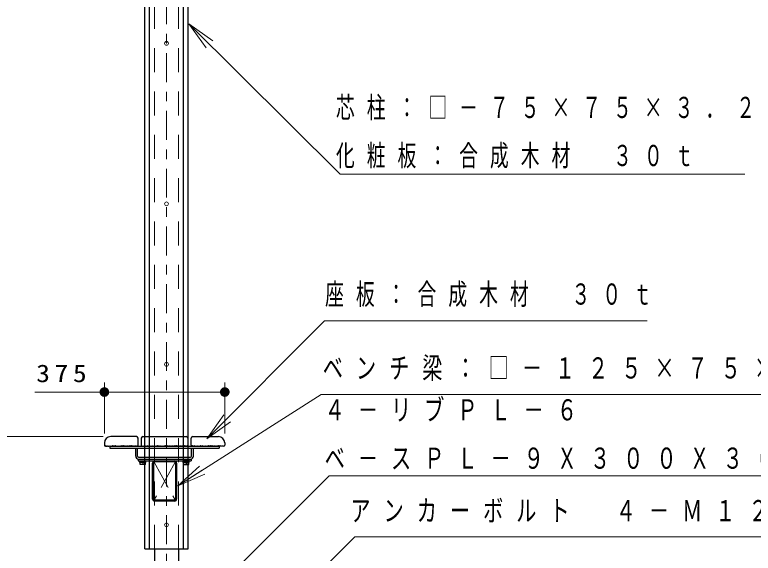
# Model space of a CAD drawing. Units: millimetres on the paper, with parts at other scales. Extents: x -385 to 0, y -10 to 267.
# Drawn here: x -115.4 to -38.7, y 153.5 to 209.5 of the extents above; entities that cross this region are included whole.
import ezdxf

# ---------------------------------------------------------------- set-up
doc = ezdxf.new("R2010")
doc.units = ezdxf.units.MM
doc.linetypes.add('USER1', pattern=[4.5, 2.5, -2])
doc.linetypes.add('USER2', pattern=[6, 3, -1, 1, -1])
doc.layers.add('LY_1', color=7, linetype='Continuous', lineweight=25)
doc.styles.add('ＭＳ ゴシック', font='')
doc.styles.get('ＭＳ ゴシック').set_extended_font_data('MS Gothic')

# ---------------------------------------------------------------- blocks, each defined once
blk = doc.blocks.new('filled_dot')
at = {"color": 0, "linetype": 'Continuous', "lineweight": -2, "const_width": 1.25}
blk.add_lwpolyline([(-0.625, 0, 1), (0.625, 0, 1)], format="xyb", close=True, dxfattribs=at)

msp = doc.modelspace()

# ---------------------------------------------------------------- linework, layer by layer
at = {"layer": 'LY_1', "linetype": 'USER2', "lineweight": 13}
for p, q in [((-99.64, 124.474), (-99.64, 237.235)), ((-98.752, 163.001), (-100.928, 159.075)), ((-100.928, 163.001), (-98.752, 159.075))]:
    msp.add_line(p, q, dxfattribs=at)
at = {"layer": 'LY_1'}
for p, q in [((-101.89, 153.988), (-101.89, 225.655)), ((-101.39, 153.988), (-101.39, 225.655)), ((-97.89, 153.988), (-97.89, 225.655)), ((-97.39, 153.988), (-97.39, 225.655)), ((-103.823, 165.655), (-104.823, 165.655)), ((-102.123, 165.655), (-97.557, 165.655)), ((-95.857, 165.655), (-94.857, 165.655)), ((-105.507, 164.655), (-94.173, 164.655)), ((-105.507, 164.655), (-105.507, 164.455)), ((-105.507, 164.455), (-94.173, 164.455)), ((-102.84, 163.621), (-102.84, 164.455)), ((-102.64, 163.621), (-102.64, 164.455)), ((-97.04, 163.621), (-97.04, 164.455)), ((-96.84, 163.621), (-96.84, 164.455)), ((-94.173, 164.655), (-94.173, 164.455)), ((-102.59, 163.321), (-102.59, 163.121)), ((-102.59, 163.321), (-97.09, 163.321)), ((-102.54, 163.521), (-97.14, 163.521)), ((-97.09, 163.321), (-97.09, 163.121)), ((-102.59, 163.121), (-97.09, 163.121)), ((-102.44, 163.121), (-101.74, 163.121)), ((-102.44, 163.121), (-102.44, 163.055)), ((-102.44, 163.055), (-101.74, 163.055)), ((-102.397, 162.971), (-102.397, 163.055)), ((-101.783, 163.055), (-102.397, 163.055)), ((-101.783, 162.971), (-102.397, 162.971)), ((-102.373, 162.758), (-102.373, 162.971)), ((-101.807, 162.758), (-102.373, 162.758)), ((-102.114, 162.971), (-102.092, 163.055)), ((-102.09, 162.971), (-102.09, 162.758)), ((-102.088, 162.971), (-102.065, 163.055)), ((-101.807, 162.758), (-101.807, 162.971)), ((-101.783, 162.971), (-101.783, 163.055)), ((-101.74, 163.055), (-101.74, 163.121)), ((-97.24, 163.121), (-97.94, 163.121)), ((-97.94, 163.055), (-97.94, 163.121)), ((-97.24, 163.055), (-97.94, 163.055)), ((-97.897, 162.971), (-97.897, 163.055)), ((-97.897, 163.055), (-97.283, 163.055)), ((-97.897, 162.971), (-97.283, 162.971)), ((-97.873, 162.758), (-97.873, 162.971)), ((-97.873, 162.758), (-97.307, 162.758)), ((-97.592, 162.971), (-97.615, 163.055)), ((-97.59, 162.971), (-97.59, 162.758)), ((-97.566, 162.971), (-97.588, 163.055)), ((-97.307, 162.758), (-97.307, 162.971)), ((-97.283, 162.971), (-97.283, 163.055)), ((-97.24, 163.121), (-97.24, 163.055)), ((-101.89, 153.988), (-97.39, 153.988)), ((-100.89, 153.988), (-100.89, 142.621)), ((-98.39, 153.988), (-98.39, 142.621))]:
    msp.add_line(p, q, dxfattribs=at)
at = {"layer": 'LY_1', "linetype": 'USER1', "lineweight": 13}
for p, q in [((-100.89, 153.988), (-100.89, 225.955)), ((-98.39, 153.988), (-98.39, 225.955))]:
    msp.add_line(p, q, dxfattribs=at)
at = {"layer": 'LY_1', "lineweight": 13}
for p, q in [((-95.534, 206.035), (-97.31, 208.504)), ((-97.31, 208.504), (-94.829, 206.745)), ((-97.31, 208.504), (-95.181, 206.39)), ((-106.09, 165.988), (-106.09, 171.276)), ((-93.59, 165.988), (-93.59, 171.276)), ((-113.31, 170.276), (-93.59, 170.276)), ((-95.454, 165.416), (-93.691, 167.895)), ((-95.454, 165.416), (-93.337, 167.542)), ((-92.983, 167.189), (-95.454, 165.416)), ((-106.223, 165.655), (-144.214, 165.655)), ((-98.465, 160.545), (-96.202, 162.577)), ((-98.465, 160.545), (-95.934, 162.155)), ((-95.666, 161.733), (-98.465, 160.545))]:
    msp.add_line(p, q, dxfattribs=at)
at = {"layer": 'LY_1', "color": 3}
for p, q in [((-102.757, 165.655), (-105.423, 165.655)), ((-102.09, 165.655), (-97.59, 165.655)), ((-96.923, 165.655), (-94.257, 165.655)), ((-106.09, 164.988), (-106.09, 164.755)), ((-102.59, 164.755), (-102.59, 165.488)), ((-102.257, 165.488), (-102.257, 164.755)), ((-97.423, 165.488), (-97.423, 164.755)), ((-97.09, 164.755), (-97.09, 165.488)), ((-93.59, 164.988), (-93.59, 164.755)), ((-105.99, 164.655), (-105.961, 164.655)), ((-105.93, 164.685), (-105.961, 164.655)), ((-105.886, 164.655), (-105.916, 164.685)), ((-105.886, 164.655), (-105.794, 164.655)), ((-105.764, 164.685), (-105.794, 164.655)), ((-105.719, 164.655), (-105.75, 164.685)), ((-105.719, 164.655), (-105.627, 164.655)), ((-105.597, 164.685), (-105.627, 164.655)), ((-105.552, 164.655), (-105.583, 164.685)), ((-105.552, 164.655), (-105.461, 164.655)), ((-105.43, 164.685), (-105.461, 164.655)), ((-105.386, 164.655), (-105.416, 164.685)), ((-105.386, 164.655), (-105.294, 164.655)), ((-105.264, 164.685), (-105.294, 164.655)), ((-105.219, 164.655), (-105.25, 164.685)), ((-105.219, 164.655), (-105.127, 164.655)), ((-105.097, 164.685), (-105.127, 164.655)), ((-105.052, 164.655), (-105.083, 164.685)), ((-105.052, 164.655), (-104.961, 164.655)), ((-104.93, 164.685), (-104.961, 164.655)), ((-104.886, 164.655), (-104.916, 164.685)), ((-104.886, 164.655), (-104.794, 164.655)), ((-104.764, 164.685), (-104.794, 164.655)), ((-104.719, 164.655), (-104.75, 164.685)), ((-104.719, 164.655), (-104.627, 164.655)), ((-104.597, 164.685), (-104.627, 164.655)), ((-104.552, 164.655), (-104.583, 164.685)), ((-104.552, 164.655), (-104.461, 164.655)), ((-104.43, 164.685), (-104.461, 164.655)), ((-104.386, 164.655), (-104.416, 164.685)), ((-104.386, 164.655), (-104.34, 164.655)), ((-104.294, 164.655), (-104.34, 164.655)), ((-104.294, 164.655), (-104.264, 164.685)), ((-104.25, 164.685), (-104.219, 164.655)), ((-104.127, 164.655), (-104.219, 164.655)), ((-104.127, 164.655), (-104.097, 164.685)), ((-104.083, 164.685), (-104.052, 164.655)), ((-103.961, 164.655), (-104.052, 164.655)), ((-103.961, 164.655), (-103.93, 164.685)), ((-103.916, 164.685), (-103.886, 164.655)), ((-103.794, 164.655), (-103.886, 164.655)), ((-103.794, 164.655), (-103.764, 164.685)), ((-103.75, 164.685), (-103.719, 164.655)), ((-103.627, 164.655), (-103.719, 164.655)), ((-103.627, 164.655), (-103.597, 164.685)), ((-103.583, 164.685), (-103.552, 164.655)), ((-103.461, 164.655), (-103.552, 164.655)), ((-103.461, 164.655), (-103.43, 164.685)), ((-103.416, 164.685), (-103.386, 164.655)), ((-103.294, 164.655), (-103.386, 164.655)), ((-103.294, 164.655), (-103.264, 164.685)), ((-103.25, 164.685), (-103.219, 164.655)), ((-103.127, 164.655), (-103.219, 164.655)), ((-103.127, 164.655), (-103.097, 164.685)), ((-103.083, 164.685), (-103.052, 164.655)), ((-102.961, 164.655), (-103.052, 164.655)), ((-102.961, 164.655), (-102.93, 164.685)), ((-102.916, 164.685), (-102.886, 164.655)), ((-102.794, 164.655), (-102.886, 164.655)), ((-102.794, 164.655), (-102.764, 164.685)), ((-102.75, 164.685), (-102.719, 164.655)), ((-102.69, 164.655), (-102.719, 164.655)), ((-102.157, 164.655), (-102.127, 164.655)), ((-102.097, 164.685), (-102.127, 164.655)), ((-102.053, 164.655), (-102.083, 164.685)), ((-102.053, 164.655), (-101.961, 164.655)), ((-101.93, 164.685), (-101.961, 164.655)), ((-101.886, 164.655), (-101.916, 164.685)), ((-101.886, 164.655), (-101.794, 164.655)), ((-101.764, 164.685), (-101.794, 164.655)), ((-101.719, 164.655), (-101.75, 164.685)), ((-101.719, 164.655), (-101.627, 164.655)), ((-101.597, 164.685), (-101.627, 164.655)), ((-101.553, 164.655), (-101.583, 164.685)), ((-101.553, 164.655), (-101.461, 164.655)), ((-101.43, 164.685), (-101.461, 164.655)), ((-101.386, 164.655), (-101.416, 164.685)), ((-101.386, 164.655), (-101.294, 164.655)), ((-101.264, 164.685), (-101.294, 164.655)), ((-101.219, 164.655), (-101.25, 164.685)), ((-101.219, 164.655), (-101.127, 164.655)), ((-101.097, 164.685), (-101.127, 164.655)), ((-101.053, 164.655), (-101.083, 164.685)), ((-101.053, 164.655), (-100.961, 164.655)), ((-100.93, 164.685), (-100.961, 164.655)), ((-100.886, 164.655), (-100.916, 164.685)), ((-100.886, 164.655), (-100.794, 164.655)), ((-100.764, 164.685), (-100.794, 164.655)), ((-100.719, 164.655), (-100.75, 164.685)), ((-100.719, 164.655), (-100.627, 164.655)), ((-100.597, 164.685), (-100.627, 164.655)), ((-100.553, 164.655), (-100.583, 164.685)), ((-100.553, 164.655), (-100.461, 164.655)), ((-100.43, 164.685), (-100.461, 164.655)), ((-100.386, 164.655), (-100.416, 164.685)), ((-100.386, 164.655), (-100.294, 164.655)), ((-100.264, 164.685), (-100.294, 164.655)), ((-100.219, 164.655), (-100.25, 164.685)), ((-100.219, 164.655), (-100.127, 164.655)), ((-100.097, 164.685), (-100.127, 164.655)), ((-100.053, 164.655), (-100.083, 164.685)), ((-100.053, 164.655), (-99.961, 164.655)), ((-99.93, 164.685), (-99.961, 164.655)), ((-99.886, 164.655), (-99.916, 164.685)), ((-99.886, 164.655), (-99.84, 164.655)), ((-99.794, 164.655), (-99.84, 164.655)), ((-99.794, 164.655), (-99.764, 164.685)), ((-99.75, 164.685), (-99.719, 164.655)), ((-99.627, 164.655), (-99.719, 164.655)), ((-99.627, 164.655), (-99.597, 164.685)), ((-99.583, 164.685), (-99.553, 164.655)), ((-99.461, 164.655), (-99.553, 164.655)), ((-99.461, 164.655), (-99.43, 164.685)), ((-99.416, 164.685), (-99.386, 164.655)), ((-99.294, 164.655), (-99.386, 164.655)), ((-99.294, 164.655), (-99.264, 164.685)), ((-99.25, 164.685), (-99.219, 164.655)), ((-99.127, 164.655), (-99.219, 164.655)), ((-99.127, 164.655), (-99.097, 164.685)), ((-99.083, 164.685), (-99.053, 164.655)), ((-98.961, 164.655), (-99.053, 164.655)), ((-98.961, 164.655), (-98.93, 164.685)), ((-98.916, 164.685), (-98.886, 164.655)), ((-98.794, 164.655), (-98.886, 164.655)), ((-98.794, 164.655), (-98.764, 164.685)), ((-98.75, 164.685), (-98.719, 164.655)), ((-98.627, 164.655), (-98.719, 164.655)), ((-98.627, 164.655), (-98.597, 164.685)), ((-98.583, 164.685), (-98.553, 164.655)), ((-98.461, 164.655), (-98.553, 164.655)), ((-98.461, 164.655), (-98.43, 164.685)), ((-98.416, 164.685), (-98.386, 164.655)), ((-98.294, 164.655), (-98.386, 164.655)), ((-98.294, 164.655), (-98.264, 164.685)), ((-98.25, 164.685), (-98.219, 164.655)), ((-98.127, 164.655), (-98.219, 164.655)), ((-98.127, 164.655), (-98.097, 164.685)), ((-98.083, 164.685), (-98.053, 164.655)), ((-97.961, 164.655), (-98.053, 164.655)), ((-97.961, 164.655), (-97.93, 164.685)), ((-97.916, 164.685), (-97.886, 164.655)), ((-97.794, 164.655), (-97.886, 164.655)), ((-97.794, 164.655), (-97.764, 164.685)), ((-97.75, 164.685), (-97.719, 164.655)), ((-97.628, 164.655), (-97.719, 164.655)), ((-97.628, 164.655), (-97.597, 164.685)), ((-97.583, 164.685), (-97.553, 164.655)), ((-97.523, 164.655), (-97.553, 164.655)), ((-96.99, 164.655), (-96.961, 164.655)), ((-96.93, 164.685), (-96.961, 164.655)), ((-96.886, 164.655), (-96.916, 164.685)), ((-96.886, 164.655), (-96.794, 164.655)), ((-96.764, 164.685), (-96.794, 164.655)), ((-96.719, 164.655), (-96.75, 164.685)), ((-96.719, 164.655), (-96.628, 164.655)), ((-96.597, 164.685), (-96.628, 164.655)), ((-96.553, 164.655), (-96.583, 164.685)), ((-96.553, 164.655), (-96.461, 164.655)), ((-96.43, 164.685), (-96.461, 164.655)), ((-96.386, 164.655), (-96.416, 164.685)), ((-96.386, 164.655), (-96.294, 164.655)), ((-96.264, 164.685), (-96.294, 164.655)), ((-96.219, 164.655), (-96.25, 164.685)), ((-96.219, 164.655), (-96.128, 164.655)), ((-96.097, 164.685), (-96.128, 164.655)), ((-96.053, 164.655), (-96.083, 164.685)), ((-96.053, 164.655), (-95.961, 164.655)), ((-95.93, 164.685), (-95.961, 164.655)), ((-95.886, 164.655), (-95.916, 164.685)), ((-95.886, 164.655), (-95.794, 164.655)), ((-95.764, 164.685), (-95.794, 164.655)), ((-95.719, 164.655), (-95.75, 164.685)), ((-95.719, 164.655), (-95.628, 164.655)), ((-95.597, 164.685), (-95.628, 164.655)), ((-95.553, 164.655), (-95.583, 164.685)), ((-95.553, 164.655), (-95.461, 164.655)), ((-95.43, 164.685), (-95.461, 164.655)), ((-95.386, 164.655), (-95.416, 164.685)), ((-95.386, 164.655), (-95.34, 164.655)), ((-95.294, 164.655), (-95.34, 164.655)), ((-95.294, 164.655), (-95.264, 164.685)), ((-95.25, 164.685), (-95.219, 164.655)), ((-95.128, 164.655), (-95.219, 164.655)), ((-95.128, 164.655), (-95.097, 164.685)), ((-95.083, 164.685), (-95.053, 164.655)), ((-94.961, 164.655), (-95.053, 164.655)), ((-94.961, 164.655), (-94.93, 164.685)), ((-94.916, 164.685), (-94.886, 164.655)), ((-94.794, 164.655), (-94.886, 164.655)), ((-94.794, 164.655), (-94.764, 164.685)), ((-94.75, 164.685), (-94.719, 164.655)), ((-94.628, 164.655), (-94.719, 164.655)), ((-94.628, 164.655), (-94.597, 164.685)), ((-94.583, 164.685), (-94.553, 164.655)), ((-94.461, 164.655), (-94.553, 164.655)), ((-94.461, 164.655), (-94.43, 164.685)), ((-94.416, 164.685), (-94.386, 164.655)), ((-94.294, 164.655), (-94.386, 164.655)), ((-94.294, 164.655), (-94.264, 164.685)), ((-94.25, 164.685), (-94.219, 164.655)), ((-94.128, 164.655), (-94.219, 164.655)), ((-94.128, 164.655), (-94.097, 164.685)), ((-94.083, 164.685), (-94.053, 164.655)), ((-93.961, 164.655), (-94.053, 164.655)), ((-93.961, 164.655), (-93.93, 164.685)), ((-93.916, 164.685), (-93.886, 164.655)), ((-93.794, 164.655), (-93.886, 164.655)), ((-93.794, 164.655), (-93.764, 164.685)), ((-93.75, 164.685), (-93.719, 164.655)), ((-93.69, 164.655), (-93.719, 164.655)), ((-101.09, 159.168), (-101.09, 162.908)), ((-100.983, 162.908), (-100.983, 159.168)), ((-100.877, 163.121), (-98.803, 163.121)), ((-98.803, 163.015), (-100.877, 163.015)), ((-98.697, 162.908), (-98.697, 159.168)), ((-98.59, 162.908), (-98.59, 159.168)), ((-98.803, 159.061), (-100.877, 159.061)), ((-98.803, 158.955), (-100.877, 158.955))]:
    msp.add_line(p, q, dxfattribs=at)
at = {"layer": 'LY_1', "lineweight": 13}
for points in [[(-97.31, 208.504), (-81.614, 192.918), (-39.614, 192.918)], [(-95.454, 165.416), (-83.252, 177.674), (-49.741, 177.674)], [(-98.465, 160.545), (-83.58, 170.012), (-31.941, 170.012)], [(-99.54, 144.788), (-82.741, 161.57), (-37.741, 161.57)], [(-96.481, 138.853), (-80.084, 155.25), (-26.084, 155.25)]]:
    msp.add_lwpolyline(points, dxfattribs=at)
for centre in [(-99.64, 206.488), (-99.64, 189.821), (-99.64, 173.155), (-99.64, 156.488)]:
    msp.add_circle(centre, 0.2, dxfattribs=at)
at = {"layer": 'LY_1', "color": 3}
for centre, radius, start, end in [((-105.423, 164.988), 0.667, 90, 180), ((-102.757, 165.488), 0.167, 0, 90), ((-102.09, 165.488), 0.167, 90, 180), ((-97.59, 165.488), 0.167, 0, 90), ((-96.923, 165.488), 0.167, 90, 180), ((-94.257, 164.988), 0.667, 0, 90), ((-105.99, 164.755), 0.1, 180, 270), ((-105.923, 164.678), 0.01, 44.99999, 135.00001), ((-105.757, 164.678), 0.01, 44.99999, 135.00001), ((-105.59, 164.678), 0.01, 44.99999, 135.00001), ((-105.423, 164.678), 0.01, 44.99999, 135.00001), ((-105.257, 164.678), 0.01, 44.99999, 135.00001), ((-105.09, 164.678), 0.01, 44.99999, 135.00001), ((-104.923, 164.678), 0.01, 44.99999, 135.00001), ((-104.757, 164.678), 0.01, 44.99999, 135.00001), ((-104.59, 164.678), 0.01, 44.99999, 135.00001), ((-104.423, 164.678), 0.01, 44.99999, 135.00001), ((-104.257, 164.678), 0.01, 44.99999, 135.00001), ((-104.257, 164.678), 0.01, 44.99999, 135.00001), ((-104.09, 164.678), 0.01, 44.99999, 135.00001), ((-103.923, 164.678), 0.01, 44.99999, 135.00001), ((-103.757, 164.678), 0.01, 44.99999, 135.00001), ((-103.59, 164.678), 0.01, 44.99999, 135.00001), ((-103.423, 164.678), 0.01, 44.99999, 135.00001), ((-103.257, 164.678), 0.01, 44.99999, 135.00001), ((-103.09, 164.678), 0.01, 44.99999, 135.00001), ((-102.923, 164.678), 0.01, 44.99999, 135.00001), ((-102.757, 164.678), 0.01, 44.99999, 135.00001), ((-102.69, 164.755), 0.1, 270, 0), ((-102.157, 164.755), 0.1, 180, 270), ((-102.09, 164.678), 0.01, 44.99999, 135.00001), ((-101.923, 164.678), 0.01, 44.99999, 135.00001), ((-101.757, 164.678), 0.01, 44.99999, 135.00001), ((-101.59, 164.678), 0.01, 44.99999, 135.00001), ((-101.423, 164.678), 0.01, 44.99999, 135.00001), ((-101.257, 164.678), 0.01, 44.99999, 135.00001), ((-101.09, 164.678), 0.01, 44.99999, 135.00001), ((-100.923, 164.678), 0.01, 44.99999, 135.00001), ((-100.757, 164.678), 0.01, 44.99999, 135.00001), ((-100.59, 164.678), 0.01, 44.99999, 135.00001), ((-100.423, 164.678), 0.01, 44.99999, 135.00001), ((-100.257, 164.678), 0.01, 44.99999, 135.00001), ((-100.09, 164.678), 0.01, 44.99999, 135.00001), ((-99.923, 164.678), 0.01, 44.99999, 135.00001), ((-99.757, 164.678), 0.01, 44.99999, 135.00001), ((-99.757, 164.678), 0.01, 44.99999, 135.00001), ((-99.59, 164.678), 0.01, 44.99999, 135.00001), ((-99.423, 164.678), 0.01, 44.99999, 135.00001), ((-99.257, 164.678), 0.01, 44.99999, 135.00001), ((-99.09, 164.678), 0.01, 44.99999, 135.00001), ((-98.923, 164.678), 0.01, 44.99999, 135.00001), ((-98.757, 164.678), 0.01, 44.99999, 135.00001), ((-98.59, 164.678), 0.01, 44.99999, 135.00001), ((-98.423, 164.678), 0.01, 44.99999, 135.00001), ((-98.257, 164.678), 0.01, 44.99999, 135.00001), ((-98.09, 164.678), 0.01, 44.99999, 135.00001), ((-97.923, 164.678), 0.01, 44.99999, 135.00001), ((-97.757, 164.678), 0.01, 44.99999, 135.00001), ((-97.59, 164.678), 0.01, 44.99999, 135.00001), ((-97.523, 164.755), 0.1, 270, 0), ((-96.99, 164.755), 0.1, 180, 270), ((-96.923, 164.678), 0.01, 44.99999, 135.00001), ((-96.757, 164.678), 0.01, 44.99999, 135.00001), ((-96.59, 164.678), 0.01, 44.99999, 135.00001), ((-96.423, 164.678), 0.01, 44.99999, 135.00001), ((-96.257, 164.678), 0.01, 44.99999, 135.00001), ((-96.09, 164.678), 0.01, 44.99999, 135.00001), ((-95.923, 164.678), 0.01, 44.99999, 135.00001), ((-95.757, 164.678), 0.01, 44.99999, 135.00001), ((-95.59, 164.678), 0.01, 44.99999, 135.00001), ((-95.423, 164.678), 0.01, 44.99999, 135.00001), ((-95.423, 164.678), 0.01, 44.99999, 135.00001), ((-95.257, 164.678), 0.01, 44.99999, 135.00001), ((-95.09, 164.678), 0.01, 44.99999, 135.00001), ((-94.923, 164.678), 0.01, 44.99999, 135.00001), ((-94.757, 164.678), 0.01, 44.99999, 135.00001), ((-94.59, 164.678), 0.01, 44.99999, 135.00001), ((-94.423, 164.678), 0.01, 44.99999, 135.00001), ((-94.257, 164.678), 0.01, 44.99999, 135.00001), ((-94.09, 164.678), 0.01, 44.99999, 135.00001), ((-93.923, 164.678), 0.01, 44.99999, 135.00001), ((-93.757, 164.678), 0.01, 44.99999, 135.00001), ((-93.69, 164.755), 0.1, 270, 0), ((-100.877, 162.908), 0.213, 90, 180), ((-100.877, 162.908), 0.107, 90, 180), ((-98.803, 162.908), 0.213, 0, 90), ((-98.803, 162.908), 0.107, 0, 90), ((-100.877, 159.168), 0.213, 180, 270), ((-100.877, 159.168), 0.107, 180, 270), ((-98.803, 159.168), 0.107, 270, 0), ((-98.803, 159.168), 0.213, 270, 0)]:
    msp.add_arc(centre, radius, start, end, dxfattribs=at)
at = {"layer": 'LY_1'}
for centre, radius, start, end in [((-102.54, 163.621), 0.3, 180, 270), ((-102.54, 163.621), 0.1, 180, 270), ((-97.14, 163.621), 0.3, 270, 0), ((-97.14, 163.621), 0.1, 270, 0)]:
    msp.add_arc(centre, radius, start, end, dxfattribs=at)

# ---------------------------------------------------------------- block references
at = {"layer": 'LY_1', "lineweight": 13, "xscale": 0.4, "yscale": 0.4}
msp.add_blockref('filled_dot', (-106.09, 170.276), dxfattribs=at)
at = {"layer": 'LY_1', "lineweight": 13, "xscale": 0.4, "yscale": 0.4, "rotation": 180}
msp.add_blockref('filled_dot', (-93.59, 170.276), dxfattribs=at)

# ---------------------------------------------------------------- texts
at = {"layer": 'LY_1', "style": 'ＭＳ ゴシック'}
for s, insert, char_height, attachment_point in [('\\T1.64;\\W0.65;芯柱：□－７５×７５×３．２', (-82.051, 199.718), 2.199, 4), ('\\T1.64;\\W0.65;化粧板：合成木材\u3000３０ｔ\u3000\u3000', (-82.051, 194.718), 2.199, 4), ('\\T1.64;\\W0.65;座板：合成木材\u3000３０ｔ', (-83.176, 180.324), 2.199, 4), ('\\T1.64;\\W0.7;ベンチ梁：□－１２５×７５×２．３', (-83.424, 172.662), 2.199, 4), ('\\T1.33;\\W1.15;375', (-110.31, 171.276), 1.833, 8), ('\\T1.64;\\W0.7;４－リブＰＬ－６', (-83.224, 168.37), 2.199, 4), ('\\T1.64;\\W0.7;ベ－スＰＬ－９Ｘ３００Ｘ３００', (-83.224, 163.37), 2.199, 4), ('\\T1.64;\\W0.7;アンカーボルト\u3000４－Ｍ１２×２００Ｌ', (-80.555, 157.9), 2.199, 4)]:
    msp.add_mtext(s, dxfattribs=dict(at, insert=insert, char_height=char_height, attachment_point=attachment_point))

doc.saveas('drawing.dxf')
